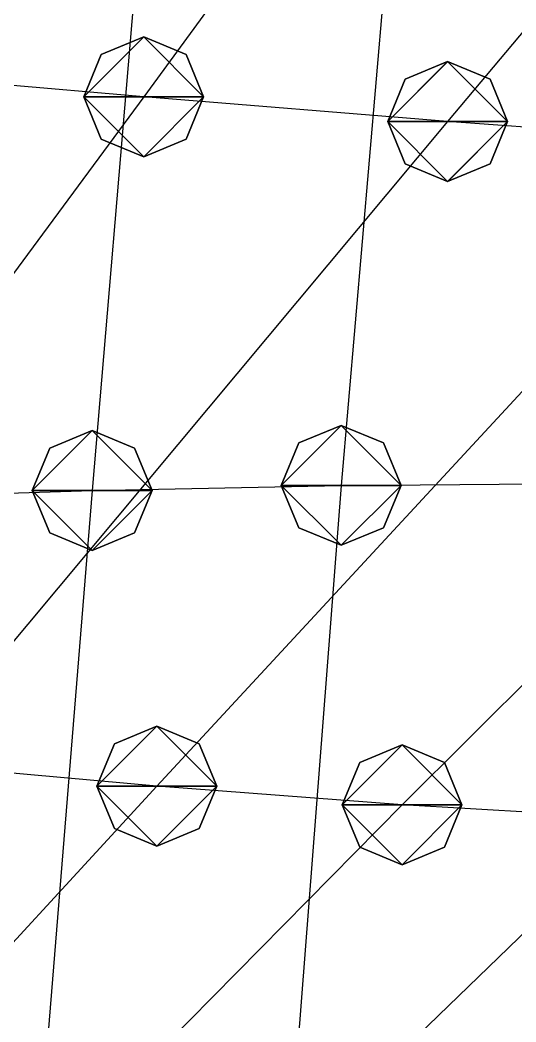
# Model space of a CAD drawing. Header units: metres. Extents: x -59 to 99, y -54 to 55.
# Drawn here: x 6.28 to 14.55, y 10.95 to 27.67 of the extents above; entities that cross this region are included whole.
import ezdxf

# ---------------------------------------------------------------- set-up
doc = ezdxf.new("R2010")
doc.units = ezdxf.units.M

msp = doc.modelspace()

# ---------------------------------------------------------------- linework, layer by layer
for p, q in [((16.17445, 37.098366, -146.5603), (8.339678, 26.385918, -152.68207)), ((22.383911, 36.664787, -140.34888), (13.412155, 25.974676, -146.78996)), ((12.593758, 30.998629, -218.68071), (11.635449, 19.904243, -219.31645)), ((8.410338, 30.844229, -216.47458), (7.4798813, 19.817684, -218.08217)), ((8.339678, 27.385918, -152.6819), (7.632571, 27.093025, -152.68195)), ((8.339678, 27.385918, -152.6819), (7.632571, 27.093025, -152.68195)), ((8.339678, 27.385918, -152.6819), (7.632571, 27.093025, -152.68195)), ((8.339678, 27.385918, -152.6819), (7.632571, 27.093025, -152.68195)), ((9.046784, 27.093025, -152.68195), (8.339678, 27.385918, -152.6819)), ((9.046784, 27.093025, -152.68195), (8.339678, 27.385918, -152.6819)), ((9.046784, 27.093025, -152.68195), (8.339678, 27.385918, -152.6819)), ((9.046784, 27.093025, -152.68195), (8.339678, 27.385918, -152.6819)), ((7.632571, 27.093025, -152.68195), (7.339678, 26.385918, -152.68207)), ((7.632571, 27.093025, -152.68195), (7.339678, 26.385918, -152.68207)), ((7.632571, 27.093025, -152.68195), (7.339678, 26.385918, -152.68207)), ((7.632571, 27.093025, -152.68195), (7.339678, 26.385918, -152.68207)), ((9.339678, 26.385918, -152.68207), (9.046784, 27.093025, -152.68195)), ((9.339678, 26.385918, -152.68207), (9.046784, 27.093025, -152.68195)), ((9.339678, 26.385918, -152.68207), (9.046784, 27.093025, -152.68195)), ((9.339678, 26.385918, -152.68207), (9.046784, 27.093025, -152.68195)), ((13.412155, 26.974676, -146.7898), (12.705049, 26.681784, -146.78984)), ((13.412155, 26.974676, -146.7898), (12.705049, 26.681784, -146.78984)), ((13.412155, 26.974676, -146.7898), (12.705049, 26.681784, -146.78984)), ((13.412155, 26.974676, -146.7898), (12.705049, 26.681784, -146.78984)), ((14.119262, 26.681784, -146.78984), (13.412155, 26.974676, -146.7898)), ((14.119262, 26.681784, -146.78984), (13.412155, 26.974676, -146.7898)), ((14.119262, 26.681784, -146.78984), (13.412155, 26.974676, -146.7898)), ((14.119262, 26.681784, -146.78984), (13.412155, 26.974676, -146.7898)), ((8.339678, 26.385918, -152.68207), (3.3574066, 26.814945, -158.82263)), ((12.705049, 26.681784, -146.78984), (12.412155, 25.974676, -146.78996)), ((12.705049, 26.681784, -146.78984), (12.412155, 25.974676, -146.78996)), ((12.705049, 26.681784, -146.78984), (12.412155, 25.974676, -146.78996)), ((12.705049, 26.681784, -146.78984), (12.412155, 25.974676, -146.78996)), ((14.412155, 25.974676, -146.78996), (14.119262, 26.681784, -146.78984)), ((14.412155, 25.974676, -146.78996), (14.119262, 26.681784, -146.78984)), ((14.412155, 25.974676, -146.78996), (14.119262, 26.681784, -146.78984)), ((14.412155, 25.974676, -146.78996), (14.119262, 26.681784, -146.78984)), ((8.339678, 26.385918, -152.68207), (0.41587257, 15.657135, -158.55826)), ((7.339678, 26.385918, -152.68207), (7.632571, 25.67881, -152.68219)), ((7.339678, 26.385918, -152.68207), (7.632571, 25.67881, -152.68219)), ((7.339678, 26.385918, -152.68207), (7.632571, 25.67881, -152.68219)), ((7.339678, 26.385918, -152.68207), (7.632571, 25.67881, -152.68219)), ((13.412155, 25.974676, -146.78996), (8.339678, 26.385918, -152.68207)), ((9.046784, 25.67881, -152.68219), (9.339678, 26.385918, -152.68207)), ((9.046784, 25.67881, -152.68219), (9.339678, 26.385918, -152.68207)), ((9.046784, 25.67881, -152.68219), (9.339678, 26.385918, -152.68207)), ((9.046784, 25.67881, -152.68219), (9.339678, 26.385918, -152.68207)), ((13.412155, 25.974676, -146.78996), (4.45088, 15.253368, -152.77411)), ((12.412155, 25.974676, -146.78996), (12.705049, 25.267569, -146.79008)), ((12.412155, 25.974676, -146.78996), (12.705049, 25.267569, -146.79008)), ((12.412155, 25.974676, -146.78996), (12.705049, 25.267569, -146.79008)), ((12.412155, 25.974676, -146.78996), (12.705049, 25.267569, -146.79008)), ((18.475288, 25.595345, -141.3581), (13.412155, 25.974676, -146.78996)), ((14.119262, 25.267569, -146.79008), (14.412155, 25.974676, -146.78996)), ((14.119262, 25.267569, -146.79008), (14.412155, 25.974676, -146.78996)), ((14.119262, 25.267569, -146.79008), (14.412155, 25.974676, -146.78996)), ((14.119262, 25.267569, -146.79008), (14.412155, 25.974676, -146.78996)), ((7.632571, 25.67881, -152.68219), (8.339678, 25.385918, -152.68224)), ((7.632571, 25.67881, -152.68219), (8.339678, 25.385918, -152.68224)), ((7.632571, 25.67881, -152.68219), (8.339678, 25.385918, -152.68224)), ((7.632571, 25.67881, -152.68219), (8.339678, 25.385918, -152.68224)), ((8.339678, 25.385918, -152.68224), (9.046784, 25.67881, -152.68219)), ((8.339678, 25.385918, -152.68224), (9.046784, 25.67881, -152.68219)), ((8.339678, 25.385918, -152.68224), (9.046784, 25.67881, -152.68219)), ((8.339678, 25.385918, -152.68224), (9.046784, 25.67881, -152.68219)), ((18.475288, 25.595345, -141.3581), (8.557682, 14.8857155, -147.5126)), ((23.385426, 25.269653, -136.699), (12.651127, 14.573345, -143.04832)), ((12.705049, 25.267569, -146.79008), (13.412155, 24.974676, -146.79013)), ((12.705049, 25.267569, -146.79008), (13.412155, 24.974676, -146.79013)), ((12.705049, 25.267569, -146.79008), (13.412155, 24.974676, -146.79013)), ((12.705049, 25.267569, -146.79008), (13.412155, 24.974676, -146.79013)), ((13.412155, 24.974676, -146.79013), (14.119262, 25.267569, -146.79008)), ((13.412155, 24.974676, -146.79013), (14.119262, 25.267569, -146.79008)), ((13.412155, 24.974676, -146.79013), (14.119262, 25.267569, -146.79008)), ((13.412155, 24.974676, -146.79013), (14.119262, 25.267569, -146.79008)), ((11.635449, 20.904243, -219.31628), (10.928343, 20.611351, -219.31633)), ((11.635449, 20.904243, -219.31628), (10.928343, 20.611351, -219.31633)), ((11.635449, 20.904243, -219.31628), (10.928343, 20.611351, -219.31633)), ((11.635449, 20.904243, -219.31628), (10.928343, 20.611351, -219.31633)), ((12.342556, 20.611351, -219.31633), (11.635449, 20.904243, -219.31628)), ((12.342556, 20.611351, -219.31633), (11.635449, 20.904243, -219.31628)), ((12.342556, 20.611351, -219.31633), (11.635449, 20.904243, -219.31628)), ((12.342556, 20.611351, -219.31633), (11.635449, 20.904243, -219.31628)), ((7.4798813, 20.817684, -218.082), (6.7727747, 20.524792, -218.08205)), ((7.4798813, 20.817684, -218.082), (6.7727747, 20.524792, -218.08205)), ((7.4798813, 20.817684, -218.082), (6.7727747, 20.524792, -218.08205)), ((7.4798813, 20.817684, -218.082), (6.7727747, 20.524792, -218.08205)), ((8.186988, 20.524792, -218.08205), (7.4798813, 20.817684, -218.082)), ((8.186988, 20.524792, -218.08205), (7.4798813, 20.817684, -218.082)), ((8.186988, 20.524792, -218.08205), (7.4798813, 20.817684, -218.082)), ((8.186988, 20.524792, -218.08205), (7.4798813, 20.817684, -218.082)), ((10.928343, 20.611351, -219.31633), (10.635449, 19.904243, -219.31645)), ((10.928343, 20.611351, -219.31633), (10.635449, 19.904243, -219.31645)), ((10.928343, 20.611351, -219.31633), (10.635449, 19.904243, -219.31645)), ((10.928343, 20.611351, -219.31633), (10.635449, 19.904243, -219.31645)), ((12.635449, 19.904243, -219.31645), (12.342556, 20.611351, -219.31633)), ((12.635449, 19.904243, -219.31645), (12.342556, 20.611351, -219.31633)), ((12.635449, 19.904243, -219.31645), (12.342556, 20.611351, -219.31633)), ((12.635449, 19.904243, -219.31645), (12.342556, 20.611351, -219.31633)), ((6.7727747, 20.524792, -218.08205), (6.4798813, 19.817684, -218.08217)), ((6.7727747, 20.524792, -218.08205), (6.4798813, 19.817684, -218.08217)), ((6.7727747, 20.524792, -218.08205), (6.4798813, 19.817684, -218.08217)), ((6.7727747, 20.524792, -218.08205), (6.4798813, 19.817684, -218.08217)), ((8.479881, 19.817684, -218.08217), (8.186988, 20.524792, -218.08205)), ((8.479881, 19.817684, -218.08217), (8.186988, 20.524792, -218.08205)), ((8.479881, 19.817684, -218.08217), (8.186988, 20.524792, -218.08205)), ((8.479881, 19.817684, -218.08217), (8.186988, 20.524792, -218.08205)), ((7.4798813, 19.817684, -218.08217), (11.635449, 19.904243, -219.31645)), ((10.635449, 19.904243, -219.31645), (10.928343, 19.197136, -219.31657)), ((10.635449, 19.904243, -219.31645), (10.928343, 19.197136, -219.31657)), ((10.635449, 19.904243, -219.31645), (10.928343, 19.197136, -219.31657)), ((10.635449, 19.904243, -219.31645), (10.928343, 19.197136, -219.31657)), ((11.635449, 19.904243, -219.31645), (10.779234, 8.866619, -220.76152)), ((11.635449, 19.904243, -219.31645), (15.691534, 19.933472, -219.74156)), ((12.342556, 19.197136, -219.31657), (12.635449, 19.904243, -219.31645)), ((12.342556, 19.197136, -219.31657), (12.635449, 19.904243, -219.31645)), ((12.342556, 19.197136, -219.31657), (12.635449, 19.904243, -219.31645)), ((12.342556, 19.197136, -219.31657), (12.635449, 19.904243, -219.31645)), ((3.2897148, 19.689518, -216.24908), (7.4798813, 19.817684, -218.08217)), ((6.4798813, 19.817684, -218.08217), (6.7727747, 19.110577, -218.08229)), ((6.4798813, 19.817684, -218.08217), (6.7727747, 19.110577, -218.08229)), ((6.4798813, 19.817684, -218.08217), (6.7727747, 19.110577, -218.08229)), ((6.4798813, 19.817684, -218.08217), (6.7727747, 19.110577, -218.08229)), ((7.4798813, 19.817684, -218.08217), (6.5865192, 8.833115, -220.28839)), ((8.186988, 19.110577, -218.08229), (8.479881, 19.817684, -218.08217)), ((8.186988, 19.110577, -218.08229), (8.479881, 19.817684, -218.08217)), ((8.186988, 19.110577, -218.08229), (8.479881, 19.817684, -218.08217)), ((8.186988, 19.110577, -218.08229), (8.479881, 19.817684, -218.08217)), ((6.7727747, 19.110577, -218.08229), (7.4798813, 18.817684, -218.08234)), ((6.7727747, 19.110577, -218.08229), (7.4798813, 18.817684, -218.08234)), ((6.7727747, 19.110577, -218.08229), (7.4798813, 18.817684, -218.08234)), ((6.7727747, 19.110577, -218.08229), (7.4798813, 18.817684, -218.08234)), ((7.4798813, 18.817684, -218.08234), (8.186988, 19.110577, -218.08229)), ((7.4798813, 18.817684, -218.08234), (8.186988, 19.110577, -218.08229)), ((7.4798813, 18.817684, -218.08234), (8.186988, 19.110577, -218.08229)), ((7.4798813, 18.817684, -218.08234), (8.186988, 19.110577, -218.08229)), ((10.928343, 19.197136, -219.31657), (11.635449, 18.904243, -219.31662)), ((10.928343, 19.197136, -219.31657), (11.635449, 18.904243, -219.31662)), ((10.928343, 19.197136, -219.31657), (11.635449, 18.904243, -219.31662)), ((10.928343, 19.197136, -219.31657), (11.635449, 18.904243, -219.31662)), ((11.635449, 18.904243, -219.31662), (12.342556, 19.197136, -219.31657)), ((11.635449, 18.904243, -219.31662), (12.342556, 19.197136, -219.31657)), ((11.635449, 18.904243, -219.31662), (12.342556, 19.197136, -219.31657)), ((11.635449, 18.904243, -219.31662), (12.342556, 19.197136, -219.31657)), ((8.557682, 15.8857155, -147.51244), (7.8505754, 15.592822, -147.51248)), ((8.557682, 15.8857155, -147.51244), (7.8505754, 15.592822, -147.51248)), ((8.557682, 15.8857155, -147.51244), (7.8505754, 15.592822, -147.51248)), ((8.557682, 15.8857155, -147.51244), (7.8505754, 15.592822, -147.51248)), ((9.264789, 15.592822, -147.51248), (8.557682, 15.8857155, -147.51244)), ((9.264789, 15.592822, -147.51248), (8.557682, 15.8857155, -147.51244)), ((9.264789, 15.592822, -147.51248), (8.557682, 15.8857155, -147.51244)), ((9.264789, 15.592822, -147.51248), (8.557682, 15.8857155, -147.51244)), ((7.8505754, 15.592822, -147.51248), (7.557682, 14.8857155, -147.5126)), ((7.8505754, 15.592822, -147.51248), (7.557682, 14.8857155, -147.5126)), ((7.8505754, 15.592822, -147.51248), (7.557682, 14.8857155, -147.5126)), ((7.8505754, 15.592822, -147.51248), (7.557682, 14.8857155, -147.5126)), ((9.557682, 14.8857155, -147.5126), (9.264789, 15.592822, -147.51248)), ((9.557682, 14.8857155, -147.5126), (9.264789, 15.592822, -147.51248)), ((9.557682, 14.8857155, -147.5126), (9.264789, 15.592822, -147.51248)), ((9.557682, 14.8857155, -147.5126), (9.264789, 15.592822, -147.51248)), ((12.651127, 15.573345, -143.04816), (11.94402, 15.280452, -143.0482)), ((12.651127, 15.573345, -143.04816), (11.94402, 15.280452, -143.0482)), ((12.651127, 15.573345, -143.04816), (11.94402, 15.280452, -143.0482)), ((12.651127, 15.573345, -143.04816), (11.94402, 15.280452, -143.0482)), ((13.358233, 15.280452, -143.0482), (12.651127, 15.573345, -143.04816)), ((13.358233, 15.280452, -143.0482), (12.651127, 15.573345, -143.04816)), ((13.358233, 15.280452, -143.0482), (12.651127, 15.573345, -143.04816)), ((13.358233, 15.280452, -143.0482), (12.651127, 15.573345, -143.04816)), ((8.557682, 14.8857155, -147.5126), (4.45088, 15.253368, -152.77411)), ((11.94402, 15.280452, -143.0482), (11.651127, 14.573345, -143.04832)), ((11.94402, 15.280452, -143.0482), (11.651127, 14.573345, -143.04832)), ((11.94402, 15.280452, -143.0482), (11.651127, 14.573345, -143.04832)), ((11.94402, 15.280452, -143.0482), (11.651127, 14.573345, -143.04832)), ((13.651127, 14.573345, -143.04832), (13.358233, 15.280452, -143.0482)), ((13.651127, 14.573345, -143.04832), (13.358233, 15.280452, -143.0482)), ((13.651127, 14.573345, -143.04832), (13.358233, 15.280452, -143.0482)), ((13.651127, 14.573345, -143.04832), (13.358233, 15.280452, -143.0482)), ((8.557682, 14.8857155, -147.5126), (-1.348486, 4.122452, -152.87021)), ((7.557682, 14.8857155, -147.5126), (7.8505754, 14.178609, -147.51273)), ((7.557682, 14.8857155, -147.5126), (7.8505754, 14.178609, -147.51273)), ((7.557682, 14.8857155, -147.5126), (7.8505754, 14.178609, -147.51273)), ((7.557682, 14.8857155, -147.5126), (7.8505754, 14.178609, -147.51273)), ((12.651127, 14.573345, -143.04832), (8.557682, 14.8857155, -147.5126)), ((9.264789, 14.178609, -147.51273), (9.557682, 14.8857155, -147.5126)), ((9.264789, 14.178609, -147.51273), (9.557682, 14.8857155, -147.5126)), ((9.264789, 14.178609, -147.51273), (9.557682, 14.8857155, -147.5126)), ((9.264789, 14.178609, -147.51273), (9.557682, 14.8857155, -147.5126)), ((12.651127, 14.573345, -143.04832), (2.0140438, 3.801548, -148.28513)), ((11.651127, 14.573345, -143.04832), (11.94402, 13.866239, -143.04845)), ((11.651127, 14.573345, -143.04832), (11.94402, 13.866239, -143.04845)), ((11.651127, 14.573345, -143.04832), (11.94402, 13.866239, -143.04845)), ((11.651127, 14.573345, -143.04832), (11.94402, 13.866239, -143.04845)), ((16.645351, 14.338593, -139.69669), (12.651127, 14.573345, -143.04832)), ((13.358233, 13.866239, -143.04845), (13.651127, 14.573345, -143.04832)), ((13.358233, 13.866239, -143.04845), (13.651127, 14.573345, -143.04832)), ((13.358233, 13.866239, -143.04845), (13.651127, 14.573345, -143.04832)), ((13.358233, 13.866239, -143.04845), (13.651127, 14.573345, -143.04832)), ((16.645351, 14.338593, -139.69669), (5.494644, 3.551445, -144.71585)), ((7.8505754, 14.178609, -147.51273), (8.557682, 13.8857155, -147.51277)), ((7.8505754, 14.178609, -147.51273), (8.557682, 13.8857155, -147.51277)), ((7.8505754, 14.178609, -147.51273), (8.557682, 13.8857155, -147.51277)), ((7.8505754, 14.178609, -147.51273), (8.557682, 13.8857155, -147.51277)), ((8.557682, 13.8857155, -147.51277), (9.264789, 14.178609, -147.51273)), ((8.557682, 13.8857155, -147.51277), (9.264789, 14.178609, -147.51273)), ((8.557682, 13.8857155, -147.51277), (9.264789, 14.178609, -147.51273)), ((8.557682, 13.8857155, -147.51277), (9.264789, 14.178609, -147.51273)), ((11.94402, 13.866239, -143.04845), (12.651127, 13.573345, -143.0485)), ((11.94402, 13.866239, -143.04845), (12.651127, 13.573345, -143.0485)), ((11.94402, 13.866239, -143.04845), (12.651127, 13.573345, -143.0485)), ((11.94402, 13.866239, -143.04845), (12.651127, 13.573345, -143.0485)), ((12.651127, 13.573345, -143.0485), (13.358233, 13.866239, -143.04845)), ((12.651127, 13.573345, -143.0485), (13.358233, 13.866239, -143.04845)), ((12.651127, 13.573345, -143.0485), (13.358233, 13.866239, -143.04845)), ((12.651127, 13.573345, -143.0485), (13.358233, 13.866239, -143.04845))]:
    msp.add_line(p, q)
for points in [[(7.339678, 26.385918, -152.68207), (7.632571, 27.093025, -152.68195), (8.339678, 27.385918, -152.6819), (8.339778, 27.386017, -152.6818)], [(7.339678, 26.385918, -152.68207), (7.632571, 27.093025, -152.68195), (8.339678, 27.385918, -152.6819), (8.339778, 27.386017, -152.6818)], [(7.339678, 26.385918, -152.68207), (7.632571, 27.093025, -152.68195), (8.339678, 27.385918, -152.6819), (8.339778, 27.386017, -152.6818)], [(7.339678, 26.385918, -152.68207), (7.632571, 27.093025, -152.68195), (8.339678, 27.385918, -152.6819), (8.339778, 27.386017, -152.6818)], [(7.339678, 26.385918, -152.68207), (8.339678, 27.385918, -152.6819), (9.339678, 26.385918, -152.68207), (9.339778, 26.386017, -152.68196)], [(7.339678, 26.385918, -152.68207), (8.339678, 27.385918, -152.6819), (9.339678, 26.385918, -152.68207), (9.339778, 26.386017, -152.68196)], [(7.339678, 26.385918, -152.68207), (8.339678, 27.385918, -152.6819), (9.339678, 26.385918, -152.68207), (9.339778, 26.386017, -152.68196)], [(7.339678, 26.385918, -152.68207), (8.339678, 27.385918, -152.6819), (9.339678, 26.385918, -152.68207), (9.339778, 26.386017, -152.68196)], [(8.339678, 27.385918, -152.6819), (9.046784, 27.093025, -152.68195), (9.339678, 26.385918, -152.68207), (9.339778, 26.386017, -152.68196)], [(8.339678, 27.385918, -152.6819), (9.046784, 27.093025, -152.68195), (9.339678, 26.385918, -152.68207), (9.339778, 26.386017, -152.68196)], [(8.339678, 27.385918, -152.6819), (9.046784, 27.093025, -152.68195), (9.339678, 26.385918, -152.68207), (9.339778, 26.386017, -152.68196)], [(8.339678, 27.385918, -152.6819), (9.046784, 27.093025, -152.68195), (9.339678, 26.385918, -152.68207), (9.339778, 26.386017, -152.68196)], [(12.412155, 25.974676, -146.78996), (12.705049, 26.681784, -146.78984), (13.412155, 26.974676, -146.7898), (13.412255, 26.974775, -146.78969)], [(12.412155, 25.974676, -146.78996), (12.705049, 26.681784, -146.78984), (13.412155, 26.974676, -146.7898), (13.412255, 26.974775, -146.78969)], [(12.412155, 25.974676, -146.78996), (12.705049, 26.681784, -146.78984), (13.412155, 26.974676, -146.7898), (13.412255, 26.974775, -146.78969)], [(12.412155, 25.974676, -146.78996), (12.705049, 26.681784, -146.78984), (13.412155, 26.974676, -146.7898), (13.412255, 26.974775, -146.78969)], [(12.412155, 25.974676, -146.78996), (13.412155, 26.974676, -146.7898), (14.412155, 25.974676, -146.78996), (14.412255, 25.974775, -146.78986)], [(12.412155, 25.974676, -146.78996), (13.412155, 26.974676, -146.7898), (14.412155, 25.974676, -146.78996), (14.412255, 25.974775, -146.78986)], [(12.412155, 25.974676, -146.78996), (13.412155, 26.974676, -146.7898), (14.412155, 25.974676, -146.78996), (14.412255, 25.974775, -146.78986)], [(12.412155, 25.974676, -146.78996), (13.412155, 26.974676, -146.7898), (14.412155, 25.974676, -146.78996), (14.412255, 25.974775, -146.78986)], [(13.412155, 26.974676, -146.7898), (14.119262, 26.681784, -146.78984), (14.412155, 25.974676, -146.78996), (14.412255, 25.974775, -146.78986)], [(13.412155, 26.974676, -146.7898), (14.119262, 26.681784, -146.78984), (14.412155, 25.974676, -146.78996), (14.412255, 25.974775, -146.78986)], [(13.412155, 26.974676, -146.7898), (14.119262, 26.681784, -146.78984), (14.412155, 25.974676, -146.78996), (14.412255, 25.974775, -146.78986)], [(13.412155, 26.974676, -146.7898), (14.119262, 26.681784, -146.78984), (14.412155, 25.974676, -146.78996), (14.412255, 25.974775, -146.78986)], [(8.339678, 25.385918, -152.68224), (7.632571, 25.67881, -152.68219), (7.339678, 26.385918, -152.68207), (7.339778, 26.386017, -152.68196)], [(9.339678, 26.385918, -152.68207), (8.339678, 25.385918, -152.68224), (7.339678, 26.385918, -152.68207), (7.339778, 26.386017, -152.68196)], [(8.339678, 25.385918, -152.68224), (7.632571, 25.67881, -152.68219), (7.339678, 26.385918, -152.68207), (7.339778, 26.386017, -152.68196)], [(9.339678, 26.385918, -152.68207), (8.339678, 25.385918, -152.68224), (7.339678, 26.385918, -152.68207), (7.339778, 26.386017, -152.68196)], [(8.339678, 25.385918, -152.68224), (7.632571, 25.67881, -152.68219), (7.339678, 26.385918, -152.68207), (7.339778, 26.386017, -152.68196)], [(9.339678, 26.385918, -152.68207), (8.339678, 25.385918, -152.68224), (7.339678, 26.385918, -152.68207), (7.339778, 26.386017, -152.68196)], [(8.339678, 25.385918, -152.68224), (7.632571, 25.67881, -152.68219), (7.339678, 26.385918, -152.68207), (7.339778, 26.386017, -152.68196)], [(9.339678, 26.385918, -152.68207), (8.339678, 25.385918, -152.68224), (7.339678, 26.385918, -152.68207), (7.339778, 26.386017, -152.68196)], [(9.339678, 26.385918, -152.68207), (9.046784, 25.67881, -152.68219), (8.339678, 25.385918, -152.68224), (8.339778, 25.386017, -152.68213)], [(9.339678, 26.385918, -152.68207), (9.046784, 25.67881, -152.68219), (8.339678, 25.385918, -152.68224), (8.339778, 25.386017, -152.68213)], [(9.339678, 26.385918, -152.68207), (9.046784, 25.67881, -152.68219), (8.339678, 25.385918, -152.68224), (8.339778, 25.386017, -152.68213)], [(9.339678, 26.385918, -152.68207), (9.046784, 25.67881, -152.68219), (8.339678, 25.385918, -152.68224), (8.339778, 25.386017, -152.68213)], [(13.412155, 24.974676, -146.79013), (12.705049, 25.267569, -146.79008), (12.412155, 25.974676, -146.78996), (12.412255, 25.974775, -146.78986)], [(14.412155, 25.974676, -146.78996), (13.412155, 24.974676, -146.79013), (12.412155, 25.974676, -146.78996), (12.412255, 25.974775, -146.78986)], [(13.412155, 24.974676, -146.79013), (12.705049, 25.267569, -146.79008), (12.412155, 25.974676, -146.78996), (12.412255, 25.974775, -146.78986)], [(14.412155, 25.974676, -146.78996), (13.412155, 24.974676, -146.79013), (12.412155, 25.974676, -146.78996), (12.412255, 25.974775, -146.78986)], [(13.412155, 24.974676, -146.79013), (12.705049, 25.267569, -146.79008), (12.412155, 25.974676, -146.78996), (12.412255, 25.974775, -146.78986)], [(14.412155, 25.974676, -146.78996), (13.412155, 24.974676, -146.79013), (12.412155, 25.974676, -146.78996), (12.412255, 25.974775, -146.78986)], [(13.412155, 24.974676, -146.79013), (12.705049, 25.267569, -146.79008), (12.412155, 25.974676, -146.78996), (12.412255, 25.974775, -146.78986)], [(14.412155, 25.974676, -146.78996), (13.412155, 24.974676, -146.79013), (12.412155, 25.974676, -146.78996), (12.412255, 25.974775, -146.78986)], [(14.412155, 25.974676, -146.78996), (14.119262, 25.267569, -146.79008), (13.412155, 24.974676, -146.79013), (13.412255, 24.974775, -146.79002)], [(14.412155, 25.974676, -146.78996), (14.119262, 25.267569, -146.79008), (13.412155, 24.974676, -146.79013), (13.412255, 24.974775, -146.79002)], [(14.412155, 25.974676, -146.78996), (14.119262, 25.267569, -146.79008), (13.412155, 24.974676, -146.79013), (13.412255, 24.974775, -146.79002)], [(14.412155, 25.974676, -146.78996), (14.119262, 25.267569, -146.79008), (13.412155, 24.974676, -146.79013), (13.412255, 24.974775, -146.79002)], [(10.635449, 19.904243, -219.31645), (10.928343, 20.611351, -219.31633), (11.635449, 20.904243, -219.31628), (11.63555, 20.904343, -219.31618)], [(10.635449, 19.904243, -219.31645), (10.928343, 20.611351, -219.31633), (11.635449, 20.904243, -219.31628), (11.63555, 20.904343, -219.31618)], [(10.635449, 19.904243, -219.31645), (10.928343, 20.611351, -219.31633), (11.635449, 20.904243, -219.31628), (11.63555, 20.904343, -219.31618)], [(10.635449, 19.904243, -219.31645), (10.928343, 20.611351, -219.31633), (11.635449, 20.904243, -219.31628), (11.63555, 20.904343, -219.31618)], [(10.635449, 19.904243, -219.31645), (11.635449, 20.904243, -219.31628), (12.635449, 19.904243, -219.31645), (12.63555, 19.904343, -219.31635)], [(10.635449, 19.904243, -219.31645), (11.635449, 20.904243, -219.31628), (12.635449, 19.904243, -219.31645), (12.63555, 19.904343, -219.31635)], [(10.635449, 19.904243, -219.31645), (11.635449, 20.904243, -219.31628), (12.635449, 19.904243, -219.31645), (12.63555, 19.904343, -219.31635)], [(10.635449, 19.904243, -219.31645), (11.635449, 20.904243, -219.31628), (12.635449, 19.904243, -219.31645), (12.63555, 19.904343, -219.31635)], [(11.635449, 20.904243, -219.31628), (12.342556, 20.611351, -219.31633), (12.635449, 19.904243, -219.31645), (12.63555, 19.904343, -219.31635)], [(11.635449, 20.904243, -219.31628), (12.342556, 20.611351, -219.31633), (12.635449, 19.904243, -219.31645), (12.63555, 19.904343, -219.31635)], [(11.635449, 20.904243, -219.31628), (12.342556, 20.611351, -219.31633), (12.635449, 19.904243, -219.31645), (12.63555, 19.904343, -219.31635)], [(11.635449, 20.904243, -219.31628), (12.342556, 20.611351, -219.31633), (12.635449, 19.904243, -219.31645), (12.63555, 19.904343, -219.31635)], [(6.4798813, 19.817684, -218.08217), (6.7727747, 20.524792, -218.08205), (7.4798813, 20.817684, -218.082), (7.4799814, 20.817783, -218.0819)], [(6.4798813, 19.817684, -218.08217), (6.7727747, 20.524792, -218.08205), (7.4798813, 20.817684, -218.082), (7.4799814, 20.817783, -218.0819)], [(6.4798813, 19.817684, -218.08217), (6.7727747, 20.524792, -218.08205), (7.4798813, 20.817684, -218.082), (7.4799814, 20.817783, -218.0819)], [(6.4798813, 19.817684, -218.08217), (6.7727747, 20.524792, -218.08205), (7.4798813, 20.817684, -218.082), (7.4799814, 20.817783, -218.0819)], [(6.4798813, 19.817684, -218.08217), (7.4798813, 20.817684, -218.082), (8.479881, 19.817684, -218.08217), (8.479981, 19.817783, -218.08206)], [(6.4798813, 19.817684, -218.08217), (7.4798813, 20.817684, -218.082), (8.479881, 19.817684, -218.08217), (8.479981, 19.817783, -218.08206)], [(6.4798813, 19.817684, -218.08217), (7.4798813, 20.817684, -218.082), (8.479881, 19.817684, -218.08217), (8.479981, 19.817783, -218.08206)], [(6.4798813, 19.817684, -218.08217), (7.4798813, 20.817684, -218.082), (8.479881, 19.817684, -218.08217), (8.479981, 19.817783, -218.08206)], [(7.4798813, 20.817684, -218.082), (8.186988, 20.524792, -218.08205), (8.479881, 19.817684, -218.08217), (8.479981, 19.817783, -218.08206)], [(7.4798813, 20.817684, -218.082), (8.186988, 20.524792, -218.08205), (8.479881, 19.817684, -218.08217), (8.479981, 19.817783, -218.08206)], [(7.4798813, 20.817684, -218.082), (8.186988, 20.524792, -218.08205), (8.479881, 19.817684, -218.08217), (8.479981, 19.817783, -218.08206)], [(7.4798813, 20.817684, -218.082), (8.186988, 20.524792, -218.08205), (8.479881, 19.817684, -218.08217), (8.479981, 19.817783, -218.08206)], [(11.635449, 18.904243, -219.31662), (10.928343, 19.197136, -219.31657), (10.635449, 19.904243, -219.31645), (10.63555, 19.904343, -219.31635)], [(12.635449, 19.904243, -219.31645), (11.635449, 18.904243, -219.31662), (10.635449, 19.904243, -219.31645), (10.63555, 19.904343, -219.31635)], [(11.635449, 18.904243, -219.31662), (10.928343, 19.197136, -219.31657), (10.635449, 19.904243, -219.31645), (10.63555, 19.904343, -219.31635)], [(12.635449, 19.904243, -219.31645), (11.635449, 18.904243, -219.31662), (10.635449, 19.904243, -219.31645), (10.63555, 19.904343, -219.31635)], [(11.635449, 18.904243, -219.31662), (10.928343, 19.197136, -219.31657), (10.635449, 19.904243, -219.31645), (10.63555, 19.904343, -219.31635)], [(12.635449, 19.904243, -219.31645), (11.635449, 18.904243, -219.31662), (10.635449, 19.904243, -219.31645), (10.63555, 19.904343, -219.31635)], [(11.635449, 18.904243, -219.31662), (10.928343, 19.197136, -219.31657), (10.635449, 19.904243, -219.31645), (10.63555, 19.904343, -219.31635)], [(12.635449, 19.904243, -219.31645), (11.635449, 18.904243, -219.31662), (10.635449, 19.904243, -219.31645), (10.63555, 19.904343, -219.31635)], [(12.635449, 19.904243, -219.31645), (12.342556, 19.197136, -219.31657), (11.635449, 18.904243, -219.31662), (11.63555, 18.904343, -219.31651)], [(12.635449, 19.904243, -219.31645), (12.342556, 19.197136, -219.31657), (11.635449, 18.904243, -219.31662), (11.63555, 18.904343, -219.31651)], [(12.635449, 19.904243, -219.31645), (12.342556, 19.197136, -219.31657), (11.635449, 18.904243, -219.31662), (11.63555, 18.904343, -219.31651)], [(12.635449, 19.904243, -219.31645), (12.342556, 19.197136, -219.31657), (11.635449, 18.904243, -219.31662), (11.63555, 18.904343, -219.31651)], [(7.4798813, 18.817684, -218.08234), (6.7727747, 19.110577, -218.08229), (6.4798813, 19.817684, -218.08217), (6.4799814, 19.817783, -218.08206)], [(8.479881, 19.817684, -218.08217), (7.4798813, 18.817684, -218.08234), (6.4798813, 19.817684, -218.08217), (6.4799814, 19.817783, -218.08206)], [(7.4798813, 18.817684, -218.08234), (6.7727747, 19.110577, -218.08229), (6.4798813, 19.817684, -218.08217), (6.4799814, 19.817783, -218.08206)], [(8.479881, 19.817684, -218.08217), (7.4798813, 18.817684, -218.08234), (6.4798813, 19.817684, -218.08217), (6.4799814, 19.817783, -218.08206)], [(7.4798813, 18.817684, -218.08234), (6.7727747, 19.110577, -218.08229), (6.4798813, 19.817684, -218.08217), (6.4799814, 19.817783, -218.08206)], [(8.479881, 19.817684, -218.08217), (7.4798813, 18.817684, -218.08234), (6.4798813, 19.817684, -218.08217), (6.4799814, 19.817783, -218.08206)], [(7.4798813, 18.817684, -218.08234), (6.7727747, 19.110577, -218.08229), (6.4798813, 19.817684, -218.08217), (6.4799814, 19.817783, -218.08206)], [(8.479881, 19.817684, -218.08217), (7.4798813, 18.817684, -218.08234), (6.4798813, 19.817684, -218.08217), (6.4799814, 19.817783, -218.08206)], [(8.479881, 19.817684, -218.08217), (8.186988, 19.110577, -218.08229), (7.4798813, 18.817684, -218.08234), (7.4799814, 18.817783, -218.08223)], [(8.479881, 19.817684, -218.08217), (8.186988, 19.110577, -218.08229), (7.4798813, 18.817684, -218.08234), (7.4799814, 18.817783, -218.08223)], [(8.479881, 19.817684, -218.08217), (8.186988, 19.110577, -218.08229), (7.4798813, 18.817684, -218.08234), (7.4799814, 18.817783, -218.08223)], [(8.479881, 19.817684, -218.08217), (8.186988, 19.110577, -218.08229), (7.4798813, 18.817684, -218.08234), (7.4799814, 18.817783, -218.08223)], [(7.557682, 14.8857155, -147.5126), (7.8505754, 15.592822, -147.51248), (8.557682, 15.8857155, -147.51244), (8.557782, 15.885816, -147.51233)], [(7.557682, 14.8857155, -147.5126), (7.8505754, 15.592822, -147.51248), (8.557682, 15.8857155, -147.51244), (8.557782, 15.885816, -147.51233)], [(7.557682, 14.8857155, -147.5126), (7.8505754, 15.592822, -147.51248), (8.557682, 15.8857155, -147.51244), (8.557782, 15.885816, -147.51233)], [(7.557682, 14.8857155, -147.5126), (7.8505754, 15.592822, -147.51248), (8.557682, 15.8857155, -147.51244), (8.557782, 15.885816, -147.51233)], [(7.557682, 14.8857155, -147.5126), (8.557682, 15.8857155, -147.51244), (9.557682, 14.8857155, -147.5126), (9.557782, 14.885816, -147.5125)], [(7.557682, 14.8857155, -147.5126), (8.557682, 15.8857155, -147.51244), (9.557682, 14.8857155, -147.5126), (9.557782, 14.885816, -147.5125)], [(7.557682, 14.8857155, -147.5126), (8.557682, 15.8857155, -147.51244), (9.557682, 14.8857155, -147.5126), (9.557782, 14.885816, -147.5125)], [(7.557682, 14.8857155, -147.5126), (8.557682, 15.8857155, -147.51244), (9.557682, 14.8857155, -147.5126), (9.557782, 14.885816, -147.5125)], [(8.557682, 15.8857155, -147.51244), (9.264789, 15.592822, -147.51248), (9.557682, 14.8857155, -147.5126), (9.557782, 14.885816, -147.5125)], [(8.557682, 15.8857155, -147.51244), (9.264789, 15.592822, -147.51248), (9.557682, 14.8857155, -147.5126), (9.557782, 14.885816, -147.5125)], [(8.557682, 15.8857155, -147.51244), (9.264789, 15.592822, -147.51248), (9.557682, 14.8857155, -147.5126), (9.557782, 14.885816, -147.5125)], [(8.557682, 15.8857155, -147.51244), (9.264789, 15.592822, -147.51248), (9.557682, 14.8857155, -147.5126), (9.557782, 14.885816, -147.5125)], [(11.651127, 14.573345, -143.04832), (11.94402, 15.280452, -143.0482), (12.651127, 15.573345, -143.04816), (12.651227, 15.573445, -143.04805)], [(11.651127, 14.573345, -143.04832), (11.94402, 15.280452, -143.0482), (12.651127, 15.573345, -143.04816), (12.651227, 15.573445, -143.04805)], [(11.651127, 14.573345, -143.04832), (11.94402, 15.280452, -143.0482), (12.651127, 15.573345, -143.04816), (12.651227, 15.573445, -143.04805)], [(11.651127, 14.573345, -143.04832), (11.94402, 15.280452, -143.0482), (12.651127, 15.573345, -143.04816), (12.651227, 15.573445, -143.04805)], [(11.651127, 14.573345, -143.04832), (12.651127, 15.573345, -143.04816), (13.651127, 14.573345, -143.04832), (13.651227, 14.573445, -143.04822)], [(11.651127, 14.573345, -143.04832), (12.651127, 15.573345, -143.04816), (13.651127, 14.573345, -143.04832), (13.651227, 14.573445, -143.04822)], [(11.651127, 14.573345, -143.04832), (12.651127, 15.573345, -143.04816), (13.651127, 14.573345, -143.04832), (13.651227, 14.573445, -143.04822)], [(11.651127, 14.573345, -143.04832), (12.651127, 15.573345, -143.04816), (13.651127, 14.573345, -143.04832), (13.651227, 14.573445, -143.04822)], [(12.651127, 15.573345, -143.04816), (13.358233, 15.280452, -143.0482), (13.651127, 14.573345, -143.04832), (13.651227, 14.573445, -143.04822)], [(12.651127, 15.573345, -143.04816), (13.358233, 15.280452, -143.0482), (13.651127, 14.573345, -143.04832), (13.651227, 14.573445, -143.04822)], [(12.651127, 15.573345, -143.04816), (13.358233, 15.280452, -143.0482), (13.651127, 14.573345, -143.04832), (13.651227, 14.573445, -143.04822)], [(12.651127, 15.573345, -143.04816), (13.358233, 15.280452, -143.0482), (13.651127, 14.573345, -143.04832), (13.651227, 14.573445, -143.04822)], [(8.557682, 13.8857155, -147.51277), (7.8505754, 14.178609, -147.51273), (7.557682, 14.8857155, -147.5126), (7.557782, 14.885816, -147.5125)], [(9.557682, 14.8857155, -147.5126), (8.557682, 13.8857155, -147.51277), (7.557682, 14.8857155, -147.5126), (7.557782, 14.885816, -147.5125)], [(8.557682, 13.8857155, -147.51277), (7.8505754, 14.178609, -147.51273), (7.557682, 14.8857155, -147.5126), (7.557782, 14.885816, -147.5125)], [(9.557682, 14.8857155, -147.5126), (8.557682, 13.8857155, -147.51277), (7.557682, 14.8857155, -147.5126), (7.557782, 14.885816, -147.5125)], [(8.557682, 13.8857155, -147.51277), (7.8505754, 14.178609, -147.51273), (7.557682, 14.8857155, -147.5126), (7.557782, 14.885816, -147.5125)], [(9.557682, 14.8857155, -147.5126), (8.557682, 13.8857155, -147.51277), (7.557682, 14.8857155, -147.5126), (7.557782, 14.885816, -147.5125)], [(8.557682, 13.8857155, -147.51277), (7.8505754, 14.178609, -147.51273), (7.557682, 14.8857155, -147.5126), (7.557782, 14.885816, -147.5125)], [(9.557682, 14.8857155, -147.5126), (8.557682, 13.8857155, -147.51277), (7.557682, 14.8857155, -147.5126), (7.557782, 14.885816, -147.5125)], [(9.557682, 14.8857155, -147.5126), (9.264789, 14.178609, -147.51273), (8.557682, 13.8857155, -147.51277), (8.557782, 13.885816, -147.51266)], [(9.557682, 14.8857155, -147.5126), (9.264789, 14.178609, -147.51273), (8.557682, 13.8857155, -147.51277), (8.557782, 13.885816, -147.51266)], [(9.557682, 14.8857155, -147.5126), (9.264789, 14.178609, -147.51273), (8.557682, 13.8857155, -147.51277), (8.557782, 13.885816, -147.51266)], [(9.557682, 14.8857155, -147.5126), (9.264789, 14.178609, -147.51273), (8.557682, 13.8857155, -147.51277), (8.557782, 13.885816, -147.51266)], [(12.651127, 13.573345, -143.0485), (11.94402, 13.866239, -143.04845), (11.651127, 14.573345, -143.04832), (11.651227, 14.573445, -143.04822)], [(13.651127, 14.573345, -143.04832), (12.651127, 13.573345, -143.0485), (11.651127, 14.573345, -143.04832), (11.651227, 14.573445, -143.04822)], [(12.651127, 13.573345, -143.0485), (11.94402, 13.866239, -143.04845), (11.651127, 14.573345, -143.04832), (11.651227, 14.573445, -143.04822)], [(13.651127, 14.573345, -143.04832), (12.651127, 13.573345, -143.0485), (11.651127, 14.573345, -143.04832), (11.651227, 14.573445, -143.04822)], [(12.651127, 13.573345, -143.0485), (11.94402, 13.866239, -143.04845), (11.651127, 14.573345, -143.04832), (11.651227, 14.573445, -143.04822)], [(13.651127, 14.573345, -143.04832), (12.651127, 13.573345, -143.0485), (11.651127, 14.573345, -143.04832), (11.651227, 14.573445, -143.04822)], [(12.651127, 13.573345, -143.0485), (11.94402, 13.866239, -143.04845), (11.651127, 14.573345, -143.04832), (11.651227, 14.573445, -143.04822)], [(13.651127, 14.573345, -143.04832), (12.651127, 13.573345, -143.0485), (11.651127, 14.573345, -143.04832), (11.651227, 14.573445, -143.04822)], [(13.651127, 14.573345, -143.04832), (13.358233, 13.866239, -143.04845), (12.651127, 13.573345, -143.0485), (12.651227, 13.573445, -143.04839)], [(13.651127, 14.573345, -143.04832), (13.358233, 13.866239, -143.04845), (12.651127, 13.573345, -143.0485), (12.651227, 13.573445, -143.04839)], [(13.651127, 14.573345, -143.04832), (13.358233, 13.866239, -143.04845), (12.651127, 13.573345, -143.0485), (12.651227, 13.573445, -143.04839)], [(13.651127, 14.573345, -143.04832), (13.358233, 13.866239, -143.04845), (12.651127, 13.573345, -143.0485), (12.651227, 13.573445, -143.04839)]]:
    msp.add_3dface(points)

doc.saveas('drawing.dxf')
